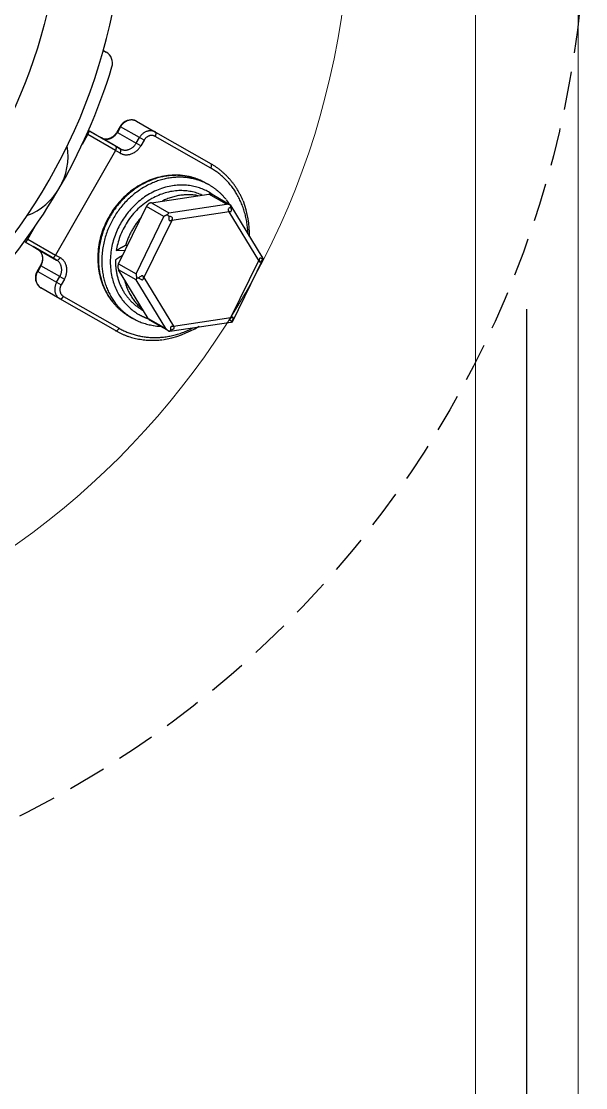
# Model space of a CAD drawing. Extents: x -9568 to -1230, y 8910 to 14862.
# Drawn here: x -7556.2 to -7512.2, y 13353.8 to 13437 of the extents above; entities that cross this region are included whole.
import ezdxf

# ---------------------------------------------------------------- set-up
doc = ezdxf.new("R2010")
doc.units = 0
doc.header["$LTSCALE"] = 12
for name, pattern in [('CENTER', [50.8, 31.75, -6.35, 6.35, -6.35]), ('CENTER2', [28.575, 19.05, -3.175, 3.175, -3.175]), ('DASHED', [0.75, 0.5, -0.25])]:
    doc.linetypes.add(name, pattern=pattern)
for name, color, linetype in [('01粗实线', 7, 'CONTINUOUS'), ('4虚线层', 6, 'DASHED'), ('Default', 7, 'CONTINUOUS')]:
    doc.layers.add(name, color=color, linetype=linetype)
for name, color, linetype, lineweight in [('2中心线层', 1, 'CENTER', 25), ('7标注层', 4, 'CONTINUOUS', 20), ('图层3', 7, 'CONTINUOUS', 30)]:
    doc.layers.add(name, color=color, linetype=linetype, lineweight=lineweight)

# ---------------------------------------------------------------- blocks, each defined once
blk = doc.blocks.new('G$CBB9FC1A2')
at = {"layer": '4虚线层', "ltscale": 0.5}
blk.add_circle((0, 0), 80, dxfattribs=at)
at = {"layer": 'Default', "color": 7, "linetype": 'CENTER2', "lineweight": 13}
blk.add_circle((0, 0), 61.637, dxfattribs=at)
at = {"layer": '图层3'}
for p, q in [((42.386, -11.773), (42.599, -11.895)), ((44.972, -17.296), (46.447, -18.141)), ((41.165, -18.343), (41.098, -18.305)), ((41.165, -18.343), (41.313, -18.082)), ((41.166, -18.343), (41.314, -18.083)), ((41.22, -18.029), (41.313, -18.082)), ((41.313, -18.082), (41.314, -18.083)), ((41.314, -18.083), (43.354, -19.249)), ((41.879, -18.404), (41.314, -18.083)), ((43.689, -17.714), (43.442, -18.145)), ((43.477, -18.165), (43.442, -18.145)), ((43.724, -17.733), (43.477, -18.165)), ((43.477, -18.165), (44.952, -19.01)), ((43.724, -17.733), (43.689, -17.714)), ((45.199, -18.578), (43.724, -17.733)), ((46.447, -18.141), (50.781, -20.622)), ((40.747, -19.074), (41.165, -18.343)), ((41.166, -18.343), (41.165, -18.343)), ((43.335, -19.584), (41.166, -18.343)), ((43.354, -19.249), (41.879, -18.404)), ((42.231, -18.604), (41.879, -18.404)), ((41.879, -18.404), (41.879, -18.404)), ((43.706, -19.449), (42.231, -18.604)), ((44.952, -19.01), (45.199, -18.578)), ((45.307, -19.213), (44.952, -19.01)), ((45.555, -18.782), (45.199, -18.578)), ((45.555, -18.782), (45.307, -19.213)), ((50.762, -20.957), (46.428, -18.475)), ((43.335, -19.584), (38.665, -27.741)), ((43.336, -19.584), (43.335, -19.584)), ((43.688, -19.784), (43.336, -19.584)), ((43.354, -19.249), (43.706, -19.449)), ((43.354, -19.249), (43.354, -19.249)), ((50.643, -22.271), (50.383, -22.122)), ((46.133, -23.652), (50.612, -22.979)), ((51.978, -23.761), (50.612, -22.979)), ((52.328, -23.86), (50.868, -23.024)), ((43.571, -28.416), (45.747, -23.95)), ((47.113, -24.733), (45.747, -23.95)), ((46.133, -23.652), (47.5, -24.434)), ((47.5, -24.434), (51.978, -23.761)), ((54.772, -27.866), (52.357, -23.889)), ((44.938, -29.199), (47.113, -24.733)), ((52.203, -24.365), (47.724, -25.038)), ((54.505, -28.158), (52.203, -24.365)), ((36.496, -26.497), (37.075, -25.486)), ((47.724, -25.038), (45.548, -29.504)), ((36.347, -26.757), (36.497, -26.497)), ((36.347, -26.757), (36.496, -26.497)), ((36.4, -26.442), (36.496, -26.497)), ((36.496, -26.497), (36.497, -26.497)), ((36.497, -26.497), (38.665, -27.741)), ((36.347, -26.757), (36.222, -26.685)), ((38.385, -27.926), (36.347, -26.757)), ((36.347, -26.757), (36.91, -27.082)), ((36.347, -26.757), (36.347, -26.757)), ((36.91, -27.082), (36.911, -27.082)), ((38.385, -27.926), (36.911, -27.082)), ((36.911, -27.082), (37.261, -27.284)), ((37.261, -27.284), (38.736, -28.129)), ((43.393, -27.395), (44.082, -27.367)), ((44.27, -26.982), (44.121, -26.988)), ((38.736, -28.129), (38.385, -27.926)), ((38.385, -27.926), (38.385, -27.926)), ((38.665, -27.741), (39.016, -27.943)), ((38.665, -27.741), (38.665, -27.741)), ((52.33, -32.624), (54.505, -28.158)), ((52.453, -32.943), (54.847, -28.028)), ((37.478, -28.561), (37.231, -28.993)), ((37.231, -28.993), (37.266, -29.013)), ((37.513, -28.581), (37.266, -29.013)), ((37.266, -29.013), (38.741, -29.857)), ((37.478, -28.561), (37.513, -28.581)), ((38.988, -29.425), (37.513, -28.581)), ((43.571, -28.416), (44.938, -29.199)), ((45.881, -32.689), (43.579, -28.896)), ((44.945, -29.678), (43.579, -28.896)), ((38.741, -29.857), (38.988, -29.425)), ((38.741, -29.857), (39.096, -30.061)), ((38.988, -29.425), (39.344, -29.629)), ((39.344, -29.629), (39.096, -30.061)), ((47.248, -33.471), (44.945, -29.678)), ((45.548, -29.504), (47.851, -33.297)), ((38.995, -31.155), (37.52, -30.31)), ((43.329, -33.637), (38.995, -31.155)), ((39.275, -30.969), (43.609, -33.451)), ((45.371, -31.983), (45.497, -32.055)), ((44.422, -32.534), (44.682, -32.683)), ((45.881, -32.689), (47.248, -33.471)), ((46.019, -32.824), (47.48, -33.66)), ((47.569, -33.688), (52.327, -32.973)), ((47.851, -33.297), (52.33, -32.624))]:
    blk.add_line(p, q, dxfattribs=at)
blk.add_circle((0, 0), 38.992, dxfattribs=at)
for centre, radius, start, end in [((0, 0), 43.991, 314.47751, 45.52249), ((42.099, -12.761), 1, 343.13656, 60), ((0, 0), 44.99, 315.851, 343.13656), ((44.54, -18.149), 0.956, 63.12944, 152.91355), ((34.634, -19.996), 4.999, 291.03224, 8.96776), ((45.663, -26.331), 8.132, 0.09234, 20.05264), ((51.002, -23.78), 1.336, 334.02721, 335.27522), ((38.036, -29.507), 0.955, 147.43613, 237.34059), ((47.037, -29.011), 4.294, 260.15123, 267.26545), ((45.663, -26.331), 8.132, 279.3794, 300.97874)]:
    blk.add_arc(centre, radius, start, end, dxfattribs=at)
for points, weights in [([(44.972, -17.296), (44.221, -16.866), (43.724, -17.733)], [1, 0.707106781186, 1]), ([(42.231, -18.604), (42.982, -19.03), (43.477, -18.165)], [1, 0.7082010561, 1]), ([(46.447, -18.141), (45.696, -17.71), (45.199, -18.578)], [1, 0.707106781187, 1]), ([(46.428, -18.475), (46.577, -18.215), (46.447, -18.141)], [1, 0.707106781186, 1]), ([(43.706, -19.449), (44.457, -19.875), (44.952, -19.01)], [1, 0.708201056099, 1]), ([(46.428, -18.475), (45.902, -18.174), (45.555, -18.782)], [1, 0.707106781186, 1]), ([(43.335, -19.584), (43.484, -19.323), (43.354, -19.249)], [1, 0.707107132413, 1]), ([(43.336, -19.584), (43.484, -19.323), (43.354, -19.249)], [1, 0.70710678121, 1]), ([(43.688, -19.784), (44.664, -20.338), (45.307, -19.213)], [1, 0.7082010561, 1]), ([(43.688, -19.784), (43.836, -19.523), (43.706, -19.449)], [1, 0.70710678118, 1]), ([(50.762, -20.957), (50.911, -20.697), (50.781, -20.622)], [1, 0.707106781186, 1]), ([(53.283, -23.508), (52.489, -21.6), (50.781, -20.622)], [1, 0.957016476115, 1]), ([(48.741, -21.564), (45.017, -21.043), (42.895, -24.744)], [1, 0.814916802474, 1]), ([(50.383, -22.122), (49.623, -21.687), (48.741, -21.564)], [1, 0.986094472592, 1]), ([(53.665, -26.043), (53.521, -22.537), (50.762, -20.957)], [1, 0.890847480315, 1]), ([(49.031, -21.717), (45.283, -21.169), (43.15, -24.903)], [1, 0.812768333921, 1]), ([(51.101, -23.158), (47.097, -20.033), (43.924, -24.944)], [1, 0.684889875889, 1]), ([(50.643, -22.271), (49.897, -21.844), (49.031, -21.717)], [1, 0.986558863133, 1]), ([(51.959, -23.408), (51.405, -22.707), (50.643, -22.271)], [1, 0.986035245513, 1]), ([(50.075, -23.059), (44.453, -20.501), (43.393, -27.395)], [1, 0.578208880001, 1]), ([(49.768, -23.105), (48.365, -22.836), (46.977, -23.525)], [1, 0.951770493268, 1]), ([(50.868, -23.024), (50.751, -22.958), (50.612, -22.979)], [1, 0.955248908864, 1]), ([(46.133, -23.652), (45.873, -23.691), (45.747, -23.95)], [1, 0.866025403785, 1]), ([(52.313, -23.854), (52.157, -23.776), (51.978, -23.761)], [1, 0.965925826289, 1]), ([(52.316, -23.98), (52.322, -23.909), (52.313, -23.854)], [1, 0.988629558896, 1]), ([(52.357, -23.889), (52.342, -23.864), (52.313, -23.854)], [1, 0.99027023787, 1]), ([(42.895, -24.744), (40.774, -28.446), (43.106, -31.396)], [1, 0.814916802474, 1]), ([(43.15, -24.903), (41.018, -28.636), (43.396, -31.583)], [1, 0.812768333921, 1]), ([(43.924, -24.944), (40.751, -29.856), (45.147, -32.373)], [1, 0.68488987589, 1]), ([(45.337, -24.792), (44.484, -25.756), (44.121, -26.988)], [1, 0.96860125169, 1]), ([(47.384, -24.594), (47.23, -24.646), (47.113, -24.733)], [1, 0.965925826286, 1]), ([(47.5, -24.434), (47.437, -24.486), (47.384, -24.594)], [1, 0.965925826288, 1]), ([(47.485, -24.706), (47.433, -24.644), (47.384, -24.594)], [1, 0.988629558883, 1]), ([(37.513, -28.581), (38.008, -27.716), (37.261, -27.284)], [1, 0.708201056104, 1]), ([(44.121, -26.988), (43.735, -27.19), (43.393, -27.395)], [1, 0.997167047829, 1]), ([(38.385, -27.926), (38.516, -28.001), (38.665, -27.741)], [1, 0.707106781204, 1]), ([(38.385, -27.926), (38.515, -28.001), (38.665, -27.741)], [1, 0.707107132317, 1]), ([(38.736, -28.129), (38.866, -28.203), (39.016, -27.943)], [1, 0.70710678123, 1]), ([(38.988, -29.425), (39.483, -28.56), (38.736, -28.129)], [1, 0.708201056096, 1]), ([(39.344, -29.629), (39.987, -28.504), (39.016, -27.943)], [1, 0.708201056096, 1]), ([(43.892, -27.758), (43.591, -27.941), (43.331, -28.122)], [1, 0.997745714739, 1]), ([(43.331, -28.122), (43.288, -30.791), (45.371, -31.983)], [1, 0.87667259786, 1]), ([(54.847, -28.028), (54.82, -27.945), (54.772, -27.866)], [1, 0.990270237871, 1]), ([(54.801, -28.072), (54.836, -28.05), (54.847, -28.028)], [1, 0.988629558892, 1]), ([(37.266, -29.013), (36.769, -29.88), (37.52, -30.31)], [1, 0.707106781187, 1]), ([(43.571, -28.416), (43.445, -28.676), (43.579, -28.896)], [1, 0.866025403784, 1]), ([(38.741, -29.857), (38.244, -30.725), (38.995, -31.155)], [1, 0.707106781187, 1]), ([(44.012, -29.61), (44.344, -31.09), (45.448, -31.974)], [1, 0.951770493268, 1]), ([(44.938, -29.199), (44.937, -29.352), (44.99, -29.51)], [1, 0.965925826292, 1]), ([(44.99, -29.51), (44.941, -29.609), (44.945, -29.678)], [1, 0.96592582629, 1]), ([(44.99, -29.51), (45.058, -29.52), (45.138, -29.524)], [1, 0.988629558899, 1]), ([(39.096, -30.061), (38.749, -30.668), (39.275, -30.969)], [1, 0.707106781186, 1]), ([(38.995, -31.155), (39.126, -31.229), (39.275, -30.969)], [1, 0.707106781186, 1]), ([(43.106, -31.396), (43.66, -32.098), (44.422, -32.534)], [1, 0.986018874141, 1]), ([(43.396, -31.583), (44.509, -32.963), (46.26, -33.232)], [1, 0.9480680258, 1]), ([(45.147, -32.373), (45.503, -32.577), (45.894, -32.707)], [1, 0.996315891311, 1]), ([(45.881, -32.689), (45.934, -32.775), (46.019, -32.824)], [1, 0.975171412704, 1]), ([(52.327, -32.973), (52.393, -32.963), (52.453, -32.943)], [1, 0.994585928037, 1]), ([(52.453, -32.943), (52.461, -32.926), (52.454, -32.89)], [1, 0.988629558895, 1]), ([(43.329, -33.637), (43.459, -33.711), (43.609, -33.451)], [1, 0.707106781186, 1]), ([(43.329, -33.637), (44.976, -34.579), (46.95, -34.35)], [1, 0.959865769158, 1]), ([(43.609, -33.451), (46.332, -35.01), (49.401, -33.413)], [1, 0.893195865294, 1]), ([(47.248, -33.471), (47.368, -33.607), (47.524, -33.684)], [1, 0.965925826287, 1]), ([(47.524, -33.684), (47.572, -33.661), (47.622, -33.616)], [1, 0.988629558904, 1]), ([(47.524, -33.684), (47.545, -33.692), (47.569, -33.688)], [1, 0.994585928024, 1])]:
    blk.add_rational_spline(points, weights, degree=2, dxfattribs=at)
for points, knots in [([(43.442, -18.145), (43.416, -18.188), (43.346, -18.3), (43.179, -18.477), (42.95, -18.621), (42.703, -18.697), (42.465, -18.698), (42.308, -18.646), (42.239, -18.608), (42.231, -18.604)], [0, 0, 0, 0, 0.085815, 0.263196, 0.440645, 0.618441, 0.798246, 0.979263, 1, 1, 1, 1]), ([(48.695, -21.559), (48.582, -21.541), (48.291, -21.495), (47.743, -21.497), (47.101, -21.57), (46.458, -21.726), (45.829, -21.96), (45.221, -22.27), (44.643, -22.65), (44.105, -23.097), (43.612, -23.604), (43.172, -24.163), (42.792, -24.766), (42.476, -25.406), (42.23, -26.074), (42.056, -26.759), (41.958, -27.453), (41.937, -28.146), (41.994, -28.827), (42.127, -29.487), (42.335, -30.119), (42.616, -30.701), (42.876, -31.129), (43.039, -31.318), (43.078, -31.363)], [0, 0, 0, 0, 0.023504, 0.071231, 0.119057, 0.16699, 0.215029, 0.263161, 0.311372, 0.359643, 0.407961, 0.456313, 0.504691, 0.553089, 0.601499, 0.649916, 0.69833, 0.746732, 0.795105, 0.84343, 0.891682, 0.939839, 0.987883, 1, 1, 1, 1]), ([(52.215, -24.338), (52.233, -24.345), (52.251, -24.35), (52.289, -24.355), (52.308, -24.354), (52.342, -24.34), (52.357, -24.324), (52.372, -24.285), (52.375, -24.262), (52.374, -24.195), (52.366, -24.151), (52.344, -24.064), (52.331, -24.022), (52.316, -23.98)], [0, 0, 0, 0, 0.125, 0.125, 0.25, 0.25, 0.375, 0.375, 0.5, 0.5, 0.75, 0.75, 1, 1, 1, 1]), ([(47.71, -25.016), (47.726, -25.001), (47.742, -24.985), (47.768, -24.949), (47.78, -24.929), (47.789, -24.886), (47.786, -24.862), (47.763, -24.823), (47.747, -24.808), (47.692, -24.77), (47.652, -24.754), (47.57, -24.726), (47.528, -24.715), (47.485, -24.706)], [0, 0, 0, 0, 0.125, 0.125, 0.25, 0.25, 0.375, 0.375, 0.5, 0.5, 0.75, 0.75, 1, 1, 1, 1]), ([(37.261, -27.284), (37.293, -27.304), (37.382, -27.362), (37.518, -27.516), (37.617, -27.756), (37.644, -28.03), (37.598, -28.314), (37.523, -28.472), (37.478, -28.561)], [0, 0, 0, 0, 0.083797, 0.276398, 0.466096, 0.650371, 0.831212, 1, 1, 1, 1]), ([(54.801, -28.072), (54.777, -28.05), (54.752, -28.031), (54.701, -27.997), (54.674, -27.982), (54.629, -27.974), (54.613, -27.974), (54.582, -27.988), (54.567, -28.003), (54.538, -28.063), (54.533, -28.11), (54.531, -28.154)], [0, 0, 0, 0, 0.25, 0.25, 0.5, 0.5, 0.625, 0.625, 0.75, 0.75, 1, 1, 1, 1]), ([(54.531, -28.154), (54.533, -28.175), (54.535, -28.195), (54.544, -28.234), (54.551, -28.253), (54.571, -28.28), (54.586, -28.286), (54.617, -28.282), (54.633, -28.272), (54.677, -28.238), (54.704, -28.207), (54.754, -28.142), (54.778, -28.107), (54.801, -28.072)], [0, 0, 0, 0, 0.125, 0.125, 0.25, 0.25, 0.375, 0.375, 0.5, 0.5, 0.75, 0.75, 1, 1, 1, 1]), ([(45.522, -29.508), (45.52, -29.486), (45.516, -29.465), (45.504, -29.424), (45.494, -29.404), (45.465, -29.372), (45.444, -29.362), (45.399, -29.359), (45.377, -29.365), (45.314, -29.388), (45.277, -29.413), (45.205, -29.466), (45.171, -29.494), (45.138, -29.524)], [0, 0, 0, 0, 0.125, 0.125, 0.25, 0.25, 0.375, 0.375, 0.5, 0.5, 0.75, 0.75, 1, 1, 1, 1]), ([(52.343, -32.646), (52.326, -32.66), (52.31, -32.676), (52.28, -32.709), (52.265, -32.727), (52.247, -32.766), (52.244, -32.786), (52.253, -32.817), (52.263, -32.829), (52.299, -32.856), (52.328, -32.866), (52.389, -32.881), (52.421, -32.886), (52.454, -32.89)], [0, 0, 0, 0, 0.125, 0.125, 0.25, 0.25, 0.375, 0.375, 0.5, 0.5, 0.75, 0.75, 1, 1, 1, 1]), ([(47.838, -33.323), (47.819, -33.316), (47.8, -33.311), (47.759, -33.304), (47.737, -33.303), (47.694, -33.312), (47.673, -33.324), (47.644, -33.356), (47.635, -33.375), (47.617, -33.431), (47.615, -33.469), (47.615, -33.543), (47.618, -33.58), (47.622, -33.616)], [0, 0, 0, 0, 0.125, 0.125, 0.25, 0.25, 0.375, 0.375, 0.5, 0.5, 0.75, 0.75, 1, 1, 1, 1])]:
    blk.add_open_spline(points, degree=3, knots=knots, dxfattribs=at)
for points, degree in [([(52.27, -23.826), (52.185, -23.698), (52.095, -23.58), (51.988, -23.443)], 3), ([(52.144, -24.128), (52.137, -24.138), (52.13, -24.149), (52.125, -24.161)], 3), ([(52.213, -24.054), (52.188, -24.076), (52.164, -24.099), (52.144, -24.128)], 3), ([(52.29, -23.997), (52.264, -24.015), (52.238, -24.033), (52.213, -24.054)], 3), ([(52.316, -23.98), (52.308, -23.986), (52.299, -23.991), (52.29, -23.997)], 3), ([(47.483, -24.742), (47.481, -24.78), (47.48, -24.817), (47.482, -24.854)], 3), ([(47.482, -24.854), (47.483, -24.892), (47.487, -24.93), (47.498, -24.967)], 3), ([(47.485, -24.706), (47.484, -24.718), (47.483, -24.73), (47.483, -24.742)], 3), ([(47.498, -24.967), (47.502, -24.98), (47.506, -24.993), (47.513, -25.005)], 3), ([(52.115, -24.199), (52.114, -24.208), (52.114, -24.218), (52.116, -24.227)], 3), ([(52.125, -24.161), (52.12, -24.172), (52.116, -24.185), (52.115, -24.199)], 3), ([(52.116, -24.227), (52.118, -24.236), (52.121, -24.245), (52.125, -24.254)], 3), ([(52.125, -24.254), (52.13, -24.266), (52.138, -24.277), (52.147, -24.286)], 3), ([(52.147, -24.286), (52.163, -24.304), (52.182, -24.318), (52.202, -24.331)], 3), ([(52.202, -24.331), (52.206, -24.333), (52.211, -24.336), (52.215, -24.338)], 3), ([(47.513, -25.005), (47.519, -25.017), (47.527, -25.028), (47.537, -25.037)], 3), ([(47.537, -25.037), (47.544, -25.044), (47.552, -25.049), (47.56, -25.052)], 3), ([(47.56, -25.052), (47.569, -25.056), (47.578, -25.058), (47.587, -25.059)], 3), ([(47.587, -25.059), (47.6, -25.06), (47.614, -25.058), (47.626, -25.055)], 3), ([(47.626, -25.055), (47.651, -25.049), (47.674, -25.037), (47.696, -25.024)], 3), ([(47.696, -25.024), (47.701, -25.022), (47.705, -25.019), (47.71, -25.016)], 3), ([(47.724, -25.038), (47.717, -25.027), (47.71, -25.016)], 2), ([(54.531, -28.154), (54.519, -28.156), (54.505, -28.158)], 2), ([(45.138, -29.524), (45.147, -29.531), (45.156, -29.539), (45.166, -29.546)], 3), ([(45.166, -29.546), (45.194, -29.568), (45.224, -29.588), (45.255, -29.607)], 3), ([(45.255, -29.607), (45.286, -29.627), (45.319, -29.644), (45.355, -29.655)], 3), ([(45.355, -29.655), (45.368, -29.659), (45.381, -29.662), (45.394, -29.664)], 3), ([(45.394, -29.664), (45.408, -29.665), (45.422, -29.665), (45.435, -29.661)], 3), ([(45.435, -29.661), (45.444, -29.659), (45.453, -29.656), (45.461, -29.651)], 3), ([(45.461, -29.651), (45.469, -29.646), (45.476, -29.639), (45.483, -29.632)], 3), ([(45.483, -29.632), (45.491, -29.622), (45.498, -29.61), (45.503, -29.598)], 3), ([(45.503, -29.598), (45.513, -29.575), (45.518, -29.549), (45.52, -29.525)], 3), ([(45.52, -29.525), (45.521, -29.519), (45.521, -29.513), (45.522, -29.508)], 3), ([(45.548, -29.504), (45.535, -29.506), (45.522, -29.508)], 2), ([(52.33, -32.624), (52.337, -32.635), (52.343, -32.646)], 2), ([(52.365, -32.632), (52.358, -32.636), (52.35, -32.641), (52.343, -32.646)], 3), ([(52.424, -32.602), (52.404, -32.609), (52.384, -32.619), (52.365, -32.632)], 3), ([(52.456, -32.595), (52.446, -32.595), (52.435, -32.598), (52.424, -32.602)], 3), ([(52.454, -32.89), (52.456, -32.884), (52.458, -32.878), (52.46, -32.872)], 3), ([(52.476, -32.599), (52.47, -32.596), (52.463, -32.595), (52.456, -32.595)], 3), ([(52.46, -32.872), (52.471, -32.838), (52.481, -32.804), (52.489, -32.77)], 3), ([(52.49, -32.61), (52.487, -32.605), (52.482, -32.601), (52.476, -32.599)], 3), ([(52.489, -32.77), (52.497, -32.736), (52.504, -32.702), (52.504, -32.671)], 3), ([(52.502, -32.638), (52.5, -32.627), (52.496, -32.618), (52.49, -32.61)], 3), ([(52.504, -32.671), (52.504, -32.659), (52.504, -32.648), (52.502, -32.638)], 3), ([(47.622, -33.616), (47.634, -33.612), (47.645, -33.608), (47.656, -33.604)], 3), ([(47.656, -33.604), (47.691, -33.591), (47.726, -33.577), (47.759, -33.561)], 3), ([(47.759, -33.561), (47.794, -33.545), (47.828, -33.527), (47.858, -33.504)], 3), ([(47.851, -33.297), (47.845, -33.31), (47.838, -33.323)], 2), ([(47.851, -33.331), (47.847, -33.328), (47.842, -33.325), (47.838, -33.323)], 3), ([(47.9, -33.372), (47.887, -33.356), (47.869, -33.342), (47.851, -33.331)], 3), ([(47.858, -33.504), (47.869, -33.496), (47.879, -33.488), (47.889, -33.478)], 3), ([(47.889, -33.478), (47.898, -33.469), (47.906, -33.458), (47.911, -33.447)], 3), ([(47.916, -33.4), (47.913, -33.39), (47.907, -33.38), (47.9, -33.372)], 3), ([(47.911, -33.447), (47.915, -33.439), (47.917, -33.431), (47.918, -33.423)], 3), ([(47.918, -33.423), (47.919, -33.416), (47.918, -33.408), (47.916, -33.4)], 3)]:
    blk.add_open_spline(points, degree=degree, dxfattribs=at)

msp = doc.modelspace()

# ---------------------------------------------------------------- linework, layer by layer
at = {"layer": '2中心线层'}
msp.add_line((-7516.76702, 12271.5369, 82.66856), (-7516.76702, 14061.24132, 82.66856), dxfattribs=at)
at = {"layer": '7标注层', "elevation": 82.66856}
msp.add_lwpolyline([(-7520.76702, 12361.52075), (-7512.76702, 12361.52075), (-7512.76702, 13971.52075), (-7520.76702, 13971.52075)], close=True, dxfattribs=at)

# ---------------------------------------------------------------- block references
at = {"layer": '01粗实线', "lineweight": -3, "ltscale": 2}
msp.add_blockref('G$CBB9FC1A2', (-7592.17458, 13446.51174, 82.66856), dxfattribs=at)

doc.saveas('drawing.dxf')
